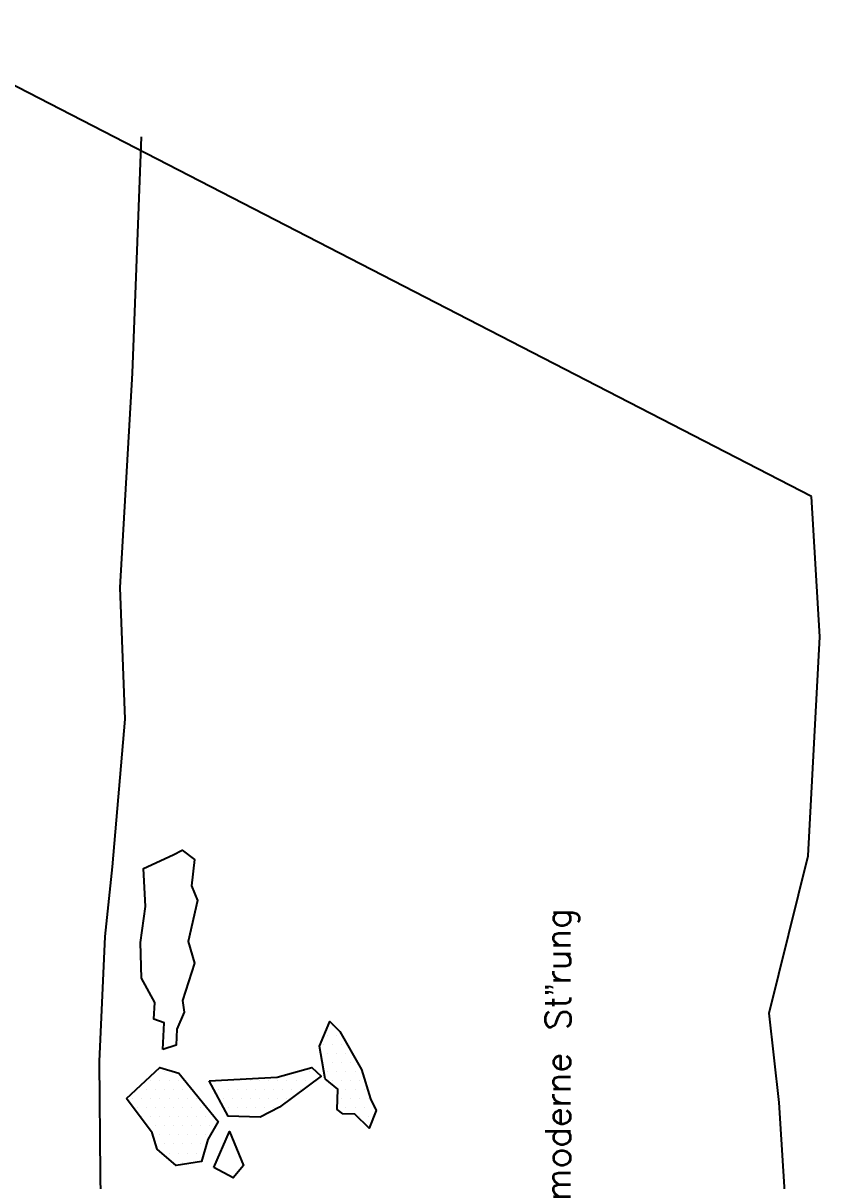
# Model space of a CAD drawing. Header units: metres. Extents: x -15 to -9.6, y -12.24 to -6.59.
# Drawn here: x -10.701 to -9.604, y -10.238 to -8.643 of the extents above; entities that cross this region are included whole.
import ezdxf

# ---------------------------------------------------------------- set-up
doc = ezdxf.new("R2010")
doc.units = ezdxf.units.M
doc.header["$LTSCALE"] = 25
doc.header["$MEASUREMENT"] = 0
doc.linetypes.add('STRICHPUNKTX2', pattern=[2, 1, -0.5, 0, -0.5])
doc.layers.get('0').update_dxf_attribs({"linetype": 'CONTINUOUS'})
for name, color, linetype in [('BEFUND', 1, 'CONTINUOUS'), ('BEFUNDSCHRAFF', 1, 'CONTINUOUS'), ('GRABUNGSGRENZE', 3, 'STRICHPUNKTX2'), ('STEINE', 4, 'CONTINUOUS'), ('STEINESCHRAFF', 4, 'CONTINUOUS')]:
    doc.layers.add(name, color=color, linetype=linetype)
doc.styles.get("Standard").update_dxf_attribs({"font": 'txt.shx'})

# ---------------------------------------------------------------- blocks, each defined once
blk = doc.blocks.new('*X11')
at = {"color": 0}
for p, q in [((-1027.5, -1002.5), (-1027.5, -1002.5)), ((-1028.125, -1003.75), (-1028.125, -1003.75)), ((-1026.875, -1003.75), (-1026.875, -1003.75)), ((-1028.75, -1005), (-1028.75, -1005)), ((-1028.125, -1006.25), (-1028.125, -1006.25)), ((-1027.5, -1005), (-1027.5, -1005)), ((-1026.875, -1006.25), (-1026.875, -1006.25)), ((-1026.25, -1005), (-1026.25, -1005)), ((-1025.625, -1006.25), (-1025.625, -1006.25)), ((-1028.75, -1007.5), (-1028.75, -1007.5)), ((-1027.5, -1007.5), (-1027.5, -1007.5)), ((-1026.25, -1007.5), (-1026.25, -1007.5)), ((-1025, -1007.5), (-1025, -1007.5)), ((-1050.625, -1008.75), (-1050.625, -1008.75)), ((-1031.875, -1008.75), (-1031.875, -1008.75)), ((-1030.625, -1008.75), (-1030.625, -1008.75)), ((-1028.125, -1008.75), (-1028.125, -1008.75)), ((-1026.875, -1008.75), (-1026.875, -1008.75)), ((-1025.625, -1008.75), (-1025.625, -1008.75)), ((-1024.375, -1008.75), (-1024.375, -1008.75)), ((-1054.375, -1011.25), (-1054.375, -1011.25)), ((-1053.125, -1011.25), (-1053.125, -1011.25)), ((-1052.5, -1010), (-1052.5, -1010)), ((-1051.875, -1011.25), (-1051.875, -1011.25)), ((-1051.25, -1010), (-1051.25, -1010)), ((-1050.625, -1011.25), (-1050.625, -1011.25)), ((-1050, -1010), (-1050, -1010)), ((-1049.375, -1011.25), (-1049.375, -1011.25)), ((-1048.75, -1010), (-1048.75, -1010)), ((-1048.125, -1011.25), (-1048.125, -1011.25)), ((-1046.875, -1011.25), (-1046.875, -1011.25)), ((-1043.125, -1011.25), (-1043.125, -1011.25)), ((-1042.5, -1010), (-1042.5, -1010)), ((-1041.875, -1011.25), (-1041.875, -1011.25)), ((-1041.25, -1010), (-1041.25, -1010)), ((-1040.625, -1011.25), (-1040.625, -1011.25)), ((-1040, -1010), (-1040, -1010)), ((-1039.375, -1011.25), (-1039.375, -1011.25)), ((-1038.75, -1010), (-1038.75, -1010)), ((-1038.125, -1011.25), (-1038.125, -1011.25)), ((-1037.5, -1010), (-1037.5, -1010)), ((-1036.875, -1011.25), (-1036.875, -1011.25)), ((-1036.25, -1010), (-1036.25, -1010)), ((-1035.625, -1011.25), (-1035.625, -1011.25)), ((-1035, -1010), (-1035, -1010)), ((-1034.375, -1011.25), (-1034.375, -1011.25)), ((-1033.75, -1010), (-1033.75, -1010)), ((-1033.125, -1011.25), (-1033.125, -1011.25)), ((-1032.5, -1010), (-1032.5, -1010)), ((-1031.875, -1011.25), (-1031.875, -1011.25)), ((-1031.25, -1010), (-1031.25, -1010)), ((-1030, -1010), (-1030, -1010)), ((-1027.5, -1010), (-1027.5, -1010)), ((-1026.25, -1010), (-1026.25, -1010)), ((-1025.625, -1011.25), (-1025.625, -1011.25)), ((-1025, -1010), (-1025, -1010)), ((-1024.375, -1011.25), (-1024.375, -1011.25)), ((-1023.75, -1010), (-1023.75, -1010)), ((-1023.125, -1011.25), (-1023.125, -1011.25)), ((-1055, -1012.5), (-1055, -1012.5)), ((-1053.75, -1012.5), (-1053.75, -1012.5)), ((-1052.5, -1012.5), (-1052.5, -1012.5)), ((-1051.25, -1012.5), (-1051.25, -1012.5)), ((-1050, -1012.5), (-1050, -1012.5)), ((-1048.75, -1012.5), (-1048.75, -1012.5)), ((-1047.5, -1012.5), (-1047.5, -1012.5)), ((-1046.25, -1012.5), (-1046.25, -1012.5)), ((-1042.5, -1012.5), (-1042.5, -1012.5)), ((-1041.25, -1012.5), (-1041.25, -1012.5)), ((-1040, -1012.5), (-1040, -1012.5)), ((-1038.75, -1012.5), (-1038.75, -1012.5)), ((-1037.5, -1012.5), (-1037.5, -1012.5)), ((-1036.25, -1012.5), (-1036.25, -1012.5)), ((-1035, -1012.5), (-1035, -1012.5)), ((-1033.75, -1012.5), (-1033.75, -1012.5)), ((-1026.25, -1012.5), (-1026.25, -1012.5)), ((-1025, -1012.5), (-1025, -1012.5)), ((-1023.75, -1012.5), (-1023.75, -1012.5)), ((-1022.5, -1012.5), (-1022.5, -1012.5)), ((-1054.375, -1013.75), (-1054.375, -1013.75)), ((-1053.125, -1013.75), (-1053.125, -1013.75)), ((-1051.875, -1013.75), (-1051.875, -1013.75)), ((-1050.625, -1013.75), (-1050.625, -1013.75)), ((-1049.375, -1013.75), (-1049.375, -1013.75)), ((-1048.125, -1013.75), (-1048.125, -1013.75)), ((-1046.875, -1013.75), (-1046.875, -1013.75)), ((-1045.625, -1013.75), (-1045.625, -1013.75)), ((-1041.875, -1013.75), (-1041.875, -1013.75)), ((-1040.625, -1013.75), (-1040.625, -1013.75)), ((-1039.375, -1013.75), (-1039.375, -1013.75)), ((-1038.125, -1013.75), (-1038.125, -1013.75)), ((-1036.875, -1013.75), (-1036.875, -1013.75)), ((-1035.625, -1013.75), (-1035.625, -1013.75)), ((-1025.625, -1013.75), (-1025.625, -1013.75)), ((-1024.375, -1013.75), (-1024.375, -1013.75)), ((-1023.125, -1013.75), (-1023.125, -1013.75)), ((-1021.875, -1013.75), (-1021.875, -1013.75)), ((-1053.75, -1015), (-1053.75, -1015)), ((-1052.5, -1015), (-1052.5, -1015)), ((-1051.25, -1015), (-1051.25, -1015)), ((-1050, -1015), (-1050, -1015)), ((-1048.75, -1015), (-1048.75, -1015)), ((-1047.5, -1015), (-1047.5, -1015)), ((-1046.25, -1015), (-1046.25, -1015)), ((-1045, -1015), (-1045, -1015)), ((-1038.75, -1015), (-1038.75, -1015)), ((-1037.5, -1015), (-1037.5, -1015)), ((-1023.75, -1015), (-1023.75, -1015)), ((-1022.5, -1015), (-1022.5, -1015)), ((-1051.875, -1016.25), (-1051.875, -1016.25)), ((-1051.25, -1017.5), (-1051.25, -1017.5)), ((-1050.625, -1016.25), (-1050.625, -1016.25)), ((-1050, -1017.5), (-1050, -1017.5)), ((-1049.375, -1016.25), (-1049.375, -1016.25)), ((-1048.75, -1017.5), (-1048.75, -1017.5)), ((-1048.125, -1016.25), (-1048.125, -1016.25)), ((-1047.5, -1017.5), (-1047.5, -1017.5)), ((-1046.875, -1016.25), (-1046.875, -1016.25)), ((-1046.25, -1017.5), (-1046.25, -1017.5)), ((-1045.625, -1016.25), (-1045.625, -1016.25)), ((-1045, -1017.5), (-1045, -1017.5)), ((-1044.375, -1016.25), (-1044.375, -1016.25)), ((-1050.625, -1018.75), (-1050.625, -1018.75)), ((-1049.375, -1018.75), (-1049.375, -1018.75)), ((-1048.125, -1018.75), (-1048.125, -1018.75)), ((-1046.875, -1018.75), (-1046.875, -1018.75)), ((-1045.625, -1018.75), (-1045.625, -1018.75)), ((-1050, -1020), (-1050, -1020)), ((-1048.75, -1020), (-1048.75, -1020)), ((-1047.5, -1020), (-1047.5, -1020)), ((-1046.25, -1020), (-1046.25, -1020)), ((-1049.375, -1021.25), (-1049.375, -1021.25)), ((-1048.125, -1021.25), (-1048.125, -1021.25)), ((-1046.875, -1021.25), (-1046.875, -1021.25))]:
    blk.add_line(p, q, dxfattribs=at)

msp = doc.modelspace()

# ---------------------------------------------------------------- linework, layer by layer
at = {"layer": 'BEFUND'}
msp.add_lwpolyline([(-10.5384, -8.8), (-10.5509, -9.1255), (-10.5679, -9.421), (-10.5609, -9.6023), (-10.5783, -9.8055), (-10.5886, -9.9019), (-10.5963, -10.0741), (-10.5949, -10.23), (-10.5896, -10.5484), (-10.6026, -10.9334), (-10.6079, -11.1553), (-10.6066, -11.4742)], dxfattribs=at)
at = {"layer": 'GRABUNGSGRENZE', "flags": 128}
msp.add_lwpolyline([(-12.522, -10.9584), (-11.4157, -11.567), (-10.9786, -11.7989), (-10.4202, -11.9913), (-10.2622, -12.0143), (-9.9638, -12.1867), (-9.6937, -12.2387), (-9.6928, -10.5751), (-9.6444, -10.3694), (-9.6594, -10.1302), (-9.6735, -10.0073), (-9.6195, -9.7905), (-9.6035, -9.4889), (-9.615, -9.2954), (-12.4642, -7.8271)], dxfattribs=at)
at = {"layer": 'STEINE'}
for points in [[(-10.5085, -10.0574), (-10.5069, -10.0208), (-10.5211, -10.0158), (-10.5196, -9.9924), (-10.5378, -9.9589), (-10.5393, -9.9101), (-10.5322, -9.8603), (-10.5352, -9.808), (-10.4945, -9.7893), (-10.4818, -9.7827), (-10.4651, -9.7954), (-10.4692, -9.832), (-10.4606, -9.8523), (-10.4738, -9.9086), (-10.4647, -9.9386), (-10.4815, -9.9899), (-10.479, -10.0061), (-10.4891, -10.0295), (-10.4902, -10.0513), (-10.5085, -10.0574)], [(-10.285, -10.0977), (-10.2926, -10.053), (-10.2784, -10.019), (-10.2647, -10.0327), (-10.2348, -10.0851), (-10.2226, -10.1252), (-10.2145, -10.1414), (-10.2242, -10.1658), (-10.2439, -10.1465), (-10.2607, -10.146), (-10.2683, -10.1399), (-10.2673, -10.1119), (-10.285, -10.0977)], [(-10.5588, -10.1249), (-10.5125, -10.0823), (-10.4866, -10.0899), (-10.4324, -10.1565), (-10.4466, -10.1814), (-10.4553, -10.2118), (-10.4903, -10.2174), (-10.5162, -10.1945), (-10.5233, -10.1722), (-10.5588, -10.1249)], [(-10.4445, -10.1006), (-10.3511, -10.0956), (-10.3033, -10.082), (-10.2906, -10.0942), (-10.348, -10.1368), (-10.3745, -10.1505), (-10.4186, -10.1494), (-10.4445, -10.1006)], [(-10.4385, -10.22), (-10.4166, -10.1702), (-10.3974, -10.217), (-10.4116, -10.2342), (-10.4385, -10.22)]]:
    msp.add_lwpolyline(points, dxfattribs=at)

# ---------------------------------------------------------------- block references
at = {"layer": 'STEINESCHRAFF', "xscale": 0.01, "yscale": 0.01, "zscale": 0.01}
msp.add_blockref('*X11', (0, 0), dxfattribs=at)

# ---------------------------------------------------------------- texts
at = {"layer": 'BEFUNDSCHRAFF'}
msp.add_text('moderne St”rung', height=0.035, rotation=90, dxfattribs=at).set_placement((-9.9469, -10.2661))

doc.saveas('drawing.dxf')
